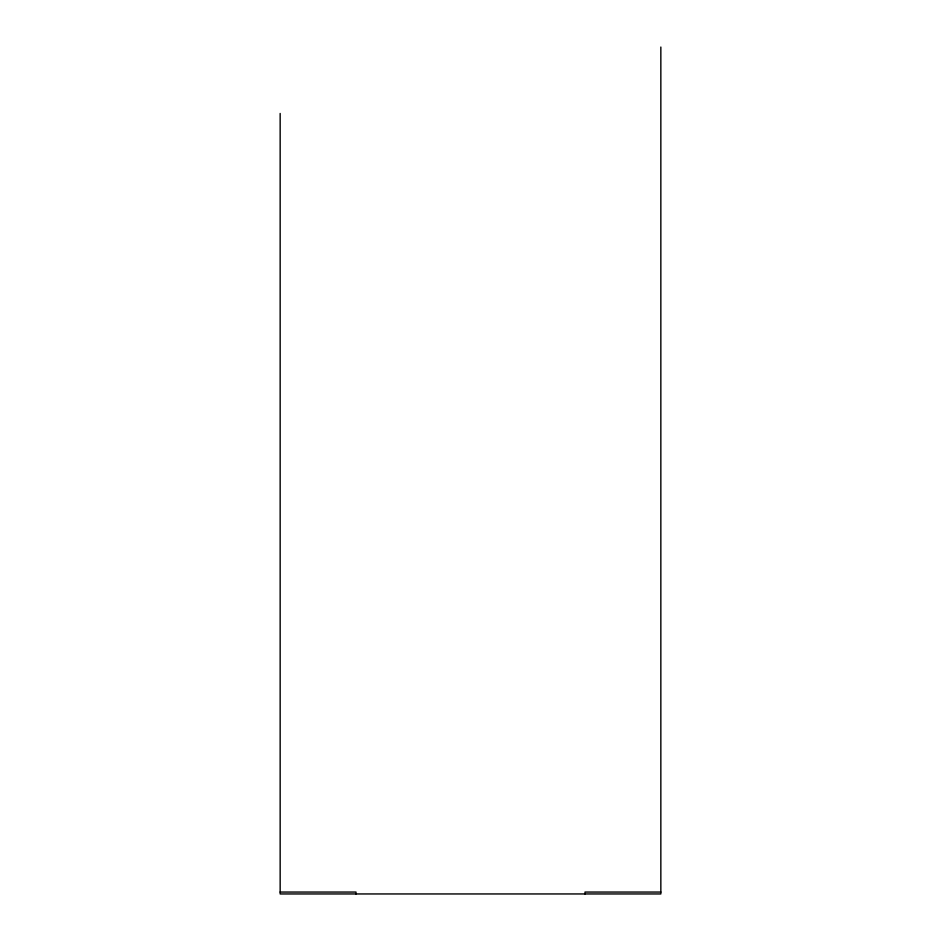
<?xml version="1.0" encoding="UTF-8"?>
<svg xmlns="http://www.w3.org/2000/svg" width="941" height="941" viewBox="0 0 941 941"><rect width="100%" height="100%" fill="white"/><g stroke="black" fill="none" stroke-linecap="round" stroke-linejoin="round"><path stroke-width="1.41" d="M280.159 892.056L355.992 892.056L355.992 893.95M660.841 892.056L585.008 892.056L585.008 893.95M660.841 47.05L660.841 893.95L280.159 893.95L280.159 113.461"/></g></svg>
